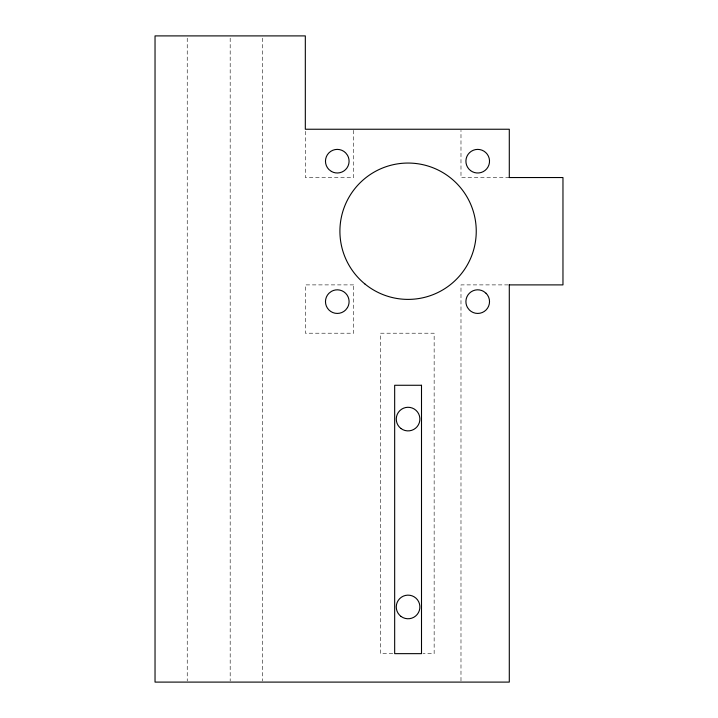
<?xml version="1.0" encoding="UTF-8"?>
<svg xmlns="http://www.w3.org/2000/svg" width="718" height="718" viewBox="0 0 718 718"><rect width="100%" height="100%" fill="white"/><g stroke="black" fill="none" stroke-linecap="round" stroke-linejoin="round"><path stroke-width="0.54" stroke-dasharray="3.59 2.69" d="M509.295 177.543L460.983 177.543L460.983 130.335M508.191 284.893L460.983 284.893L460.983 682.1M392.773 653.649L380.468 653.649L380.468 333.206L434.148 333.206L434.148 653.649L422.965 653.649M353.633 130.335L353.633 177.543L305.321 177.543L305.321 130.335M262.384 38.144L262.384 680.978M230.182 38.144L230.182 680.978M187.236 38.144L187.236 680.978M353.633 284.893L305.321 284.893L305.321 333.206L353.633 333.206L353.633 284.893"/><path stroke-width="1.08" d="M509.179 177.543L562.966 177.543L562.966 284.893L509.179 284.893M509.295 177.543L509.295 129.24L305.321 129.24L305.321 35.9L155.034 35.9L155.034 682.1L509.295 682.1L509.295 284.893M347.512 307.537L345.636 309.979A11.811 11.811 0 0 1 328.934 309.979A11.811 11.811 0 0 1 328.934 293.285L331.384 291.4A11.811 11.811 0 0 1 347.512 307.537M421.502 385.27L394.667 385.27L394.667 653.649L421.502 653.649L421.502 385.27M331.384 171.422L328.934 169.547A11.811 11.811 0 0 1 328.934 152.844A11.811 11.811 0 0 1 345.636 152.844L347.512 155.294A11.811 11.811 0 0 1 331.384 171.422M486.068 293.285L483.627 291.4A11.811 11.811 0 0 0 467.49 307.537L469.366 309.979A11.811 11.811 0 0 0 486.068 309.979A11.811 11.811 0 0 0 486.068 293.285M364.986 284.041A68.165 68.165 0 0 0 475.37 242.128A68.165 68.165 0 0 0 383.888 167.491A68.165 68.165 0 0 0 364.986 284.041M400.976 428.52A11.811 11.811 0 0 0 419.806 420.524A11.811 11.811 0 0 0 403.471 408.219A11.811 11.811 0 0 0 400.976 428.52M401.057 616.448A11.811 11.811 0 0 0 419.815 608.29A11.811 11.811 0 0 0 403.372 596.12A11.811 11.811 0 0 0 401.057 616.448M470.532 170.57A11.811 11.811 0 0 0 489.425 162.744A11.811 11.811 0 0 0 473.198 150.286A11.811 11.811 0 0 0 470.532 170.57"/></g></svg>
